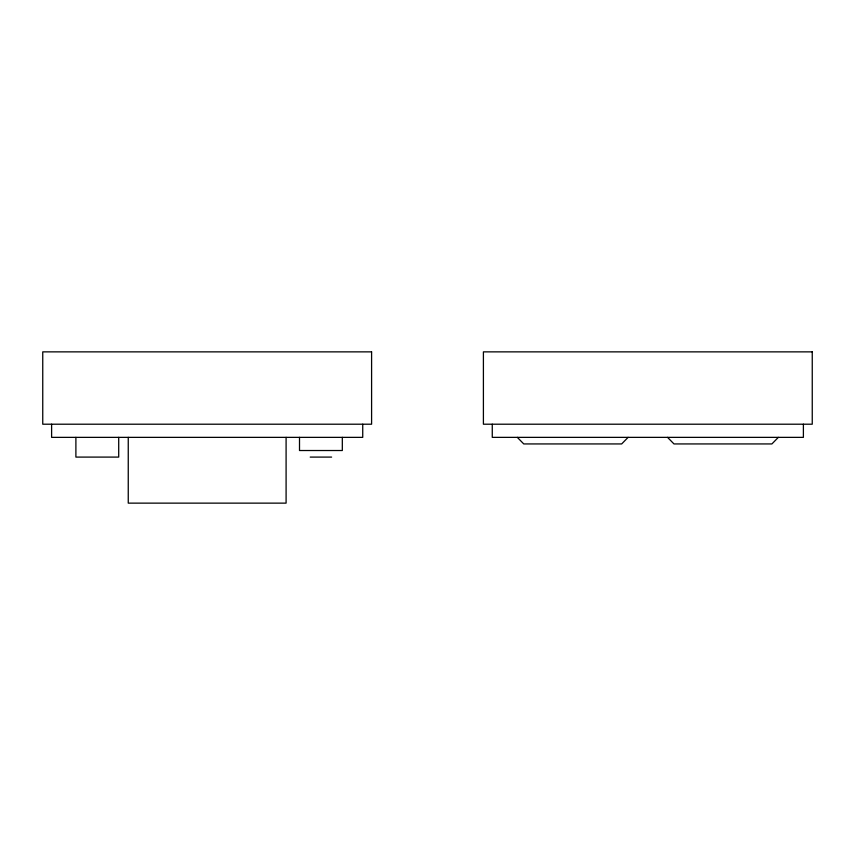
<?xml version="1.0" encoding="UTF-8"?>
<svg xmlns="http://www.w3.org/2000/svg" width="855" height="855" viewBox="0 0 855 855"><rect width="100%" height="100%" fill="white"/><g stroke="black" fill="none" stroke-linecap="round" stroke-linejoin="round"><path stroke-width="1.28" d="M628.094 437.365L621.67 443.937L523.752 443.937L517.328 437.365M778.328 437.365L771.905 443.937L673.975 443.937L667.563 437.365M310.205 457.094L331.612 457.094M803.39 424.208L803.39 437.365L492.266 437.365L492.266 424.208M362.734 424.208L362.734 437.365L51.61 437.365L51.61 424.208M342.321 437.365L342.321 450.521L299.507 450.521L299.507 437.365M286.094 437.365L286.094 503.135L128.25 503.135L128.25 437.365M118.706 437.365L118.706 457.094L75.892 457.094L75.892 437.365M371.594 351.865L42.75 351.865L42.75 424.208L371.594 424.208L371.594 351.865M812.25 351.865L483.406 351.865L483.406 424.208L812.25 424.208L812.25 351.865"/></g></svg>
